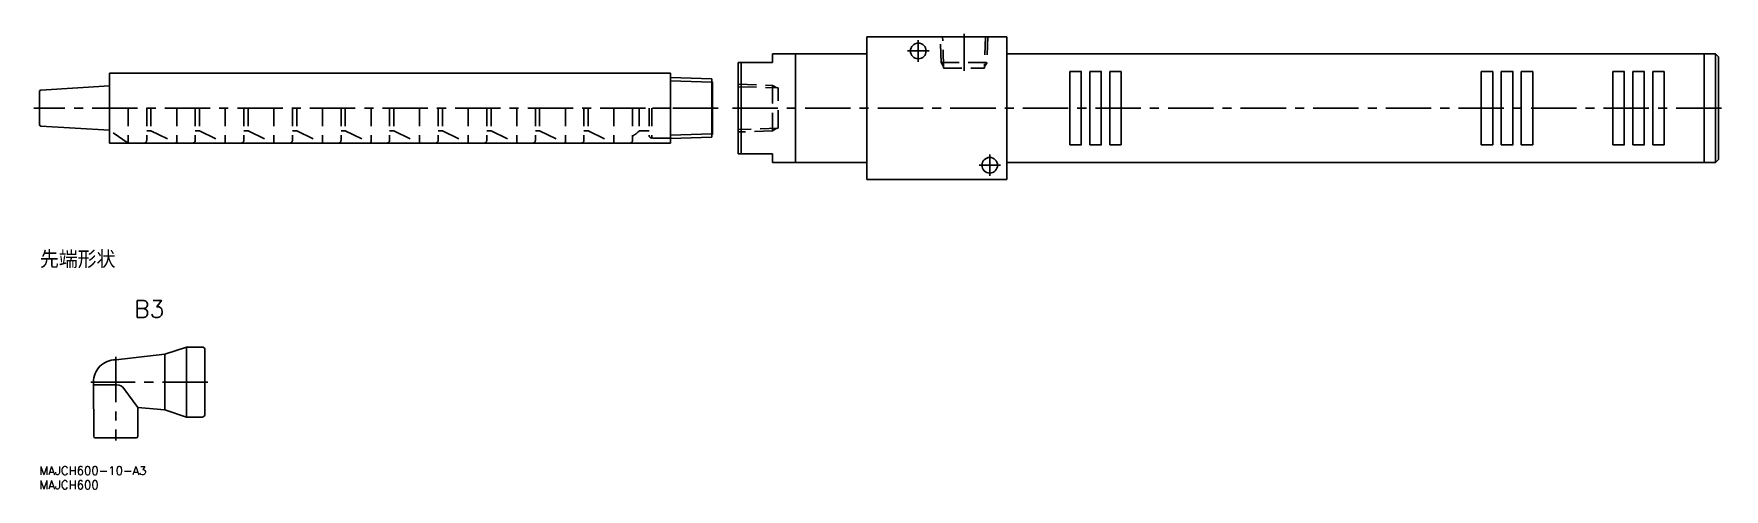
# Model space of a CAD drawing. Extents: x -2 to 590, y -8 to 151.
import ezdxf
from ezdxf.enums import TextEntityAlignment as Align

# ---------------------------------------------------------------- set-up
doc = ezdxf.new("R2010")
doc.units = 0
doc.header["$LTSCALE"] = 0.5
doc.linetypes.add('CENTER', pattern=[50.8, 31.75, -6.35, 6.35, -6.35])
doc.linetypes.add('DASHED', pattern=[19.05, 12.7, -6.35])
doc.layers.get('0').update_dxf_attribs({"linetype": 'CONTINUOUS'})
for name, color, linetype in [('MSM_CENTER', 1, 'CENTER'), ('MSM_CONTINUOUS', 7, 'CONTINUOUS'), ('MSM_DASHED', 4, 'DASHED'), ('MSM_NARROW', 5, 'CONTINUOUS'), ('MSM_PART_NUMBER', 7, 'CONTINUOUS')]:
    doc.layers.add(name, color=color, linetype=linetype)
doc.styles.get("Standard").update_dxf_attribs({"font": 'txt.shx', "height": 3, "bigfont": 'bigfont.shx'})

# ---------------------------------------------------------------- blocks, each defined once
blk = doc.blocks.new('*U2')
at = {"layer": 'MSM_PART_NUMBER'}
blk.add_text('MAJCH600-10-A3', height=3, dxfattribs=at).set_placement((0, -3))
blk = doc.blocks.new('*U3')
at = {"layer": 'MSM_PART_NUMBER'}
blk.add_text('MAJCH600', height=3, dxfattribs=at).set_placement((0, -8))

msp = doc.modelspace()

# ---------------------------------------------------------------- linework, layer by layer
for p, q in [((235.5, 134.61), (235.3, 134.61)), ((235.5, 116.11), (235.3, 116.11))]:
    msp.add_line(p, q)
at = {"layer": 'MSM_CENTER'}
for p, q in [((307.5, 149.11), (307.5, 141.61)), ((323.5, 151.36), (323.5, 138.36)), ((303.75, 145.36), (311.25, 145.36)), ((237.5, 125.36), (-2, 125.36)), ((242.5, 125.36), (589.5, 125.36)), ((332.5, 109.11), (332.5, 101.61)), ((328.75, 105.36), (336.25, 105.36)), ((26.65, 38.29), (26.65, 9)), ((58.9, 29.5), (17.9, 29.5))]:
    msp.add_line(p, q, dxfattribs=at)
at = {"layer": 'MSM_CONTINUOUS'}
for p, q in [((289.5, 150.36), (338.5, 150.36)), ((289.5, 100.36), (289.5, 150.36)), ((338.5, 100.36), (338.5, 150.36)), ((256.5, 144.36), (256.5, 141.36)), ((256.5, 144.36), (264.5, 144.36)), ((264.5, 144.36), (289.5, 144.36)), ((264.5, 106.36), (264.5, 144.36)), ((338.5, 144.36), (582.5, 144.36)), ((582.5, 144.36), (586.5, 144.36)), ((582.5, 144.36), (582.5, 106.36)), ((586.5, 144.36), (587.5, 143.36)), ((586.5, 144.36), (586.5, 106.36)), ((587.5, 143.36), (587.5, 107.36)), ((24.5, 137.61), (220.8, 137.61)), ((24.5, 113.11), (24.5, 137.61)), ((220.8, 137.61), (220.8, 113.11)), ((244.5, 141.36), (256.5, 141.36)), ((244.5, 141.36), (244.5, 109.36)), ((245.5, 141.36), (245.5, 109.36)), ((360.5, 138.21), (364.6, 138.21)), ((360.5, 138.21), (360.5, 112.52)), ((364.5, 138.21), (364.5, 112.52)), ((367.5, 138.21), (371.6, 138.21)), ((367.5, 138.21), (367.5, 112.52)), ((371.5, 138.21), (371.5, 112.52)), ((374.5, 138.21), (378.5, 138.21)), ((374.5, 138.21), (374.5, 112.52)), ((378.5, 138.21), (378.5, 112.52)), ((504.5, 138.21), (508.6, 138.21)), ((504.5, 138.21), (504.5, 112.52)), ((508.5, 138.21), (508.5, 112.52)), ((511.5, 138.21), (515.6, 138.21)), ((511.5, 138.21), (511.5, 112.52)), ((515.5, 138.21), (515.5, 112.52)), ((518.5, 138.21), (522.5, 138.21)), ((518.5, 138.21), (518.5, 112.52)), ((522.5, 138.21), (522.5, 112.52)), ((550.5, 138.21), (554.6, 138.21)), ((550.5, 138.21), (550.5, 112.52)), ((554.5, 138.21), (554.5, 112.52)), ((557.5, 138.21), (561.6, 138.21)), ((557.5, 138.21), (557.5, 112.52)), ((561.5, 138.21), (561.5, 112.52)), ((564.5, 138.21), (568.5, 138.21)), ((564.5, 138.21), (564.5, 112.52)), ((568.5, 138.21), (568.5, 112.52)), ((0, 131.14), (0, 119.58)), ((24.5, 133.11), (0.47, 131.64)), ((220.8, 136.04), (235.3, 135.59)), ((235.3, 135.59), (235.3, 115.14)), ((235.5, 134.61), (235.5, 116.11)), ((0.47, 119.08), (24.5, 117.61)), ((220.8, 113.11), (24.5, 113.11)), ((235.3, 115.14), (220.8, 114.69)), ((360.5, 112.52), (364.6, 112.52)), ((367.5, 112.52), (371.6, 112.52)), ((374.5, 112.52), (378.5, 112.52)), ((504.5, 112.52), (508.6, 112.52)), ((511.5, 112.52), (515.6, 112.52)), ((518.5, 112.52), (522.5, 112.52)), ((550.5, 112.52), (554.6, 112.52)), ((557.5, 112.52), (561.6, 112.52)), ((564.5, 112.52), (568.5, 112.52)), ((244.5, 109.36), (256.5, 109.36)), ((256.5, 109.36), (256.5, 106.36)), ((586.5, 106.36), (587.5, 107.36)), ((256.5, 106.36), (264.5, 106.36)), ((264.5, 106.36), (289.5, 106.36)), ((338.5, 106.36), (582.5, 106.36)), ((582.5, 106.36), (586.5, 106.36)), ((289.5, 100.36), (338.5, 100.36)), ((51.4, 41.75), (43.9, 39.29)), ((56.9, 41.75), (51.4, 41.75)), ((51.4, 41.75), (51.4, 17.25)), ((43.9, 39.29), (26.65, 37.29)), ((43.9, 39.29), (43.9, 19.79)), ((57.9, 40.75), (57.9, 18.25)), ((18.9, 29.54), (18.95, 10.5)), ((27.11, 28.5), (18.9, 28.5)), ((34.35, 20.6), (29.55, 27.26)), ((43.9, 19.79), (34.35, 20.6)), ((34.35, 20.6), (34.35, 10.5)), ((51.4, 17.25), (43.9, 19.79)), ((56.9, 17.25), (51.4, 17.25)), ((33.85, 10), (19.45, 10))]:
    msp.add_line(p, q, dxfattribs=at)
for centre in [(307.5, 145.36), (332.5, 105.36)]:
    msp.add_circle(centre, 2.75, dxfattribs=at)
for centre, radius, start, end in [((0.5, 131.14), 0.5, 93.50353, 180), ((0.5, 119.58), 0.5, 180, 266.49647), ((56.9, 40.75), 1, 0, 90), ((26.65, 29.54), 7.75, 90, 180.29382), ((27.11, 25.5), 3, 35.82628, 90), ((56.9, 18.25), 1, 270, 0), ((19.45, 10.5), 0.5, 180, 270), ((33.85, 10.5), 0.5, 270, 0)]:
    msp.add_arc(centre, radius, start, end, dxfattribs=at)
at = {"layer": 'MSM_DASHED'}
for p, q in [((315.45, 141.36), (315.17, 150.36)), ((316.37, 139.36), (316.02, 150.36)), ((330.97, 150.36), (330.63, 139.36)), ((331.83, 150.36), (331.55, 141.36)), ((316.35, 139.92), (315.45, 141.36)), ((315.45, 141.36), (331.55, 141.36)), ((316.37, 139.36), (330.63, 139.36)), ((330.65, 139.92), (331.55, 141.36)), ((244.5, 133.69), (256.5, 133.32)), ((244.5, 132.84), (258.5, 132.4)), ((257.95, 132.41), (256.49, 133.32)), ((256.5, 117.41), (256.5, 133.32)), ((258.5, 118.33), (258.5, 132.4)), ((31, 125.36), (31, 113.11)), ((37.5, 125.36), (37.5, 114.11)), ((39, 125.36), (39, 117.36)), ((48, 125.36), (48, 113.11)), ((54.5, 125.36), (54.5, 114.11)), ((56, 125.36), (56, 117.36)), ((65, 125.36), (65, 113.11)), ((71.5, 125.36), (71.5, 114.11)), ((73, 125.36), (73, 117.36)), ((82, 125.36), (82, 113.11)), ((88.5, 125.36), (88.5, 114.11)), ((90, 125.36), (90, 117.36)), ((99, 125.36), (99, 113.11)), ((105.5, 125.36), (105.5, 114.11)), ((107, 125.36), (107, 117.36)), ((116, 125.36), (116, 113.11)), ((122.5, 125.36), (122.5, 114.11)), ((124, 125.36), (124, 117.36)), ((133, 125.36), (133, 113.11)), ((139.5, 125.36), (139.5, 114.11)), ((141, 125.36), (141, 117.36)), ((150, 125.36), (150, 113.11)), ((156.5, 125.36), (156.5, 114.11)), ((158, 125.36), (158, 117.36)), ((167, 125.36), (167, 113.11)), ((173.5, 125.36), (173.5, 114.11)), ((175, 125.36), (175, 117.36)), ((184, 125.36), (184, 113.11)), ((190.5, 125.36), (190.5, 114.11)), ((192, 125.36), (192, 117.36)), ((201, 125.36), (201, 113.11)), ((207.5, 125.36), (207.5, 114.11)), ((209.8, 125.36), (209.8, 117.36)), ((213.3, 125.36), (213.3, 115.86)), ((220.8, 125.36), (214.3, 125.36)), ((214.3, 125.36), (214.3, 114.86)), ((258.5, 118.33), (244.5, 117.89)), ((257.95, 118.31), (256.5, 117.41)), ((31, 113.11), (24.5, 117.61)), ((36.5, 113.11), (31, 113.11)), ((39, 117.36), (37.5, 117.36)), ((39, 117.36), (48, 113.11)), ((53.5, 113.11), (48, 113.11)), ((56, 117.36), (54.5, 117.36)), ((56, 117.36), (65, 113.11)), ((70.5, 113.11), (65, 113.11)), ((73, 117.36), (71.5, 117.36)), ((73, 117.36), (82, 113.11)), ((87.5, 113.11), (82, 113.11)), ((90, 117.36), (88.5, 117.36)), ((90, 117.36), (99, 113.11)), ((104.5, 113.11), (99, 113.11)), ((107, 117.36), (105.5, 117.36)), ((107, 117.36), (116, 113.11)), ((121.5, 113.11), (116, 113.11)), ((124, 117.36), (122.5, 117.36)), ((124, 117.36), (133, 113.11)), ((138.5, 113.11), (133, 113.11)), ((141, 117.36), (139.5, 117.36)), ((141, 117.36), (150, 113.11)), ((155.5, 113.11), (150, 113.11)), ((158, 117.36), (156.5, 117.36)), ((158, 117.36), (167, 113.11)), ((172.5, 113.11), (167, 113.11)), ((175, 117.36), (173.5, 117.36)), ((175, 117.36), (184, 113.11)), ((189.5, 113.11), (184, 113.11)), ((192, 117.36), (190.5, 117.36)), ((192, 117.36), (201, 113.11)), ((206.5, 113.11), (201, 113.11)), ((209.8, 117.36), (213.3, 117.36)), ((220.8, 114.86), (214.3, 114.86)), ((256.5, 117.41), (244.5, 117.03))]:
    msp.add_line(p, q, dxfattribs=at)
for centre, radius, start, end in [((36.5, 114.11), 1, 270, 0), ((53.5, 114.11), 1, 270, 0), ((70.5, 114.11), 1, 270, 0), ((87.5, 114.11), 1, 270, 0), ((104.5, 114.11), 1, 270, 0), ((121.5, 114.11), 1, 270, 0), ((138.5, 114.11), 1, 270, 0), ((155.5, 114.11), 1, 270, 0), ((172.5, 114.11), 1, 270, 0), ((189.5, 114.11), 1, 270, 0), ((206.5, 114.11), 1, 270, 0), ((201.64, 125.36), 11.42, 300.8328, 315.55032), ((214.3, 115.86), 1, 180, 270)]:
    msp.add_arc(centre, radius, start, end, dxfattribs=at)
at = {"layer": 'MSM_NARROW'}
for p, q in [((220.8, 134.88), (235.3, 134.42)), ((235.3, 116.3), (220.8, 115.85))]:
    msp.add_line(p, q, dxfattribs=at)

# ---------------------------------------------------------------- block references
at = {"layer": 'MSM_CONTINUOUS'}
for name in ['*U2', '*U3']:
    msp.add_blockref(name, (0, 0), dxfattribs=at)

# ---------------------------------------------------------------- texts
for s, p in [('先端形状', (13.36, 72.67)), ('B3', (38.4, 55.06))]:
    msp.add_text(s, height=6, dxfattribs=at).set_placement(p, align=Align.MIDDLE)

doc.saveas('drawing.dxf')
